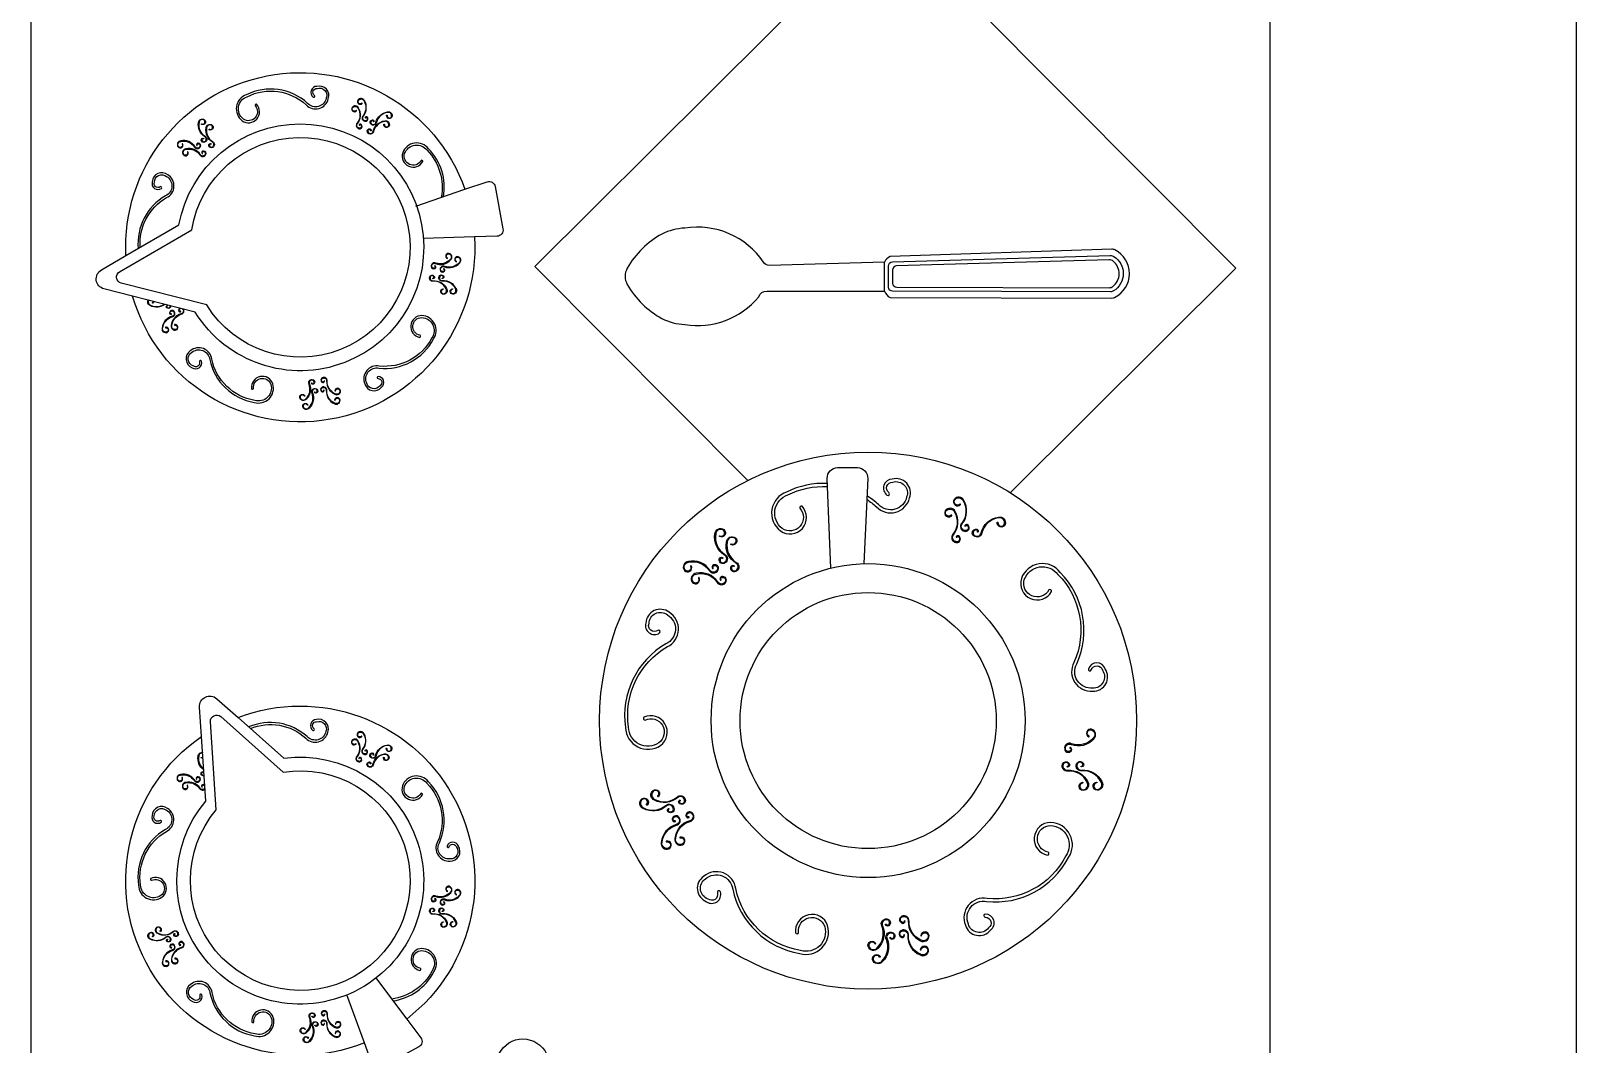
# Model space of a CAD drawing. Header units: millimetres. Extents: x 1573 to 2177, y 1587 to 1932.
# Drawn here: x 1900.884 to 1901.445, y 1911.497 to 1911.864 of the extents above; entities that cross this region are included whole.
import ezdxf

# ---------------------------------------------------------------- set-up
doc = ezdxf.new("R2010")
doc.units = ezdxf.units.MM
doc.header["$LTSCALE"] = 0.03
doc.layers.add('-HIDRO', color=8, linetype='Continuous')

msp = doc.modelspace()

# ---------------------------------------------------------------- linework, layer by layer
at = {"layer": '-HIDRO'}
for p, q in [((1901.44539, 1912.2763), (1901.44539, 1911.1573)), ((1900.88432, 1911.92413), (1900.88432, 1911.24913)), ((1901.33432, 1911.39768), (1901.33432, 1911.92413)), ((1901.02407, 1911.80082), (1901.04191, 1911.80691)), ((1901.0454, 1911.78961), (1901.02679, 1911.78902)), ((1901.00942, 1911.5207), (1901.02077, 1911.50564)), ((1901.00541, 1911.49694), (1900.99905, 1911.51444))]:
    msp.add_line(p, q, dxfattribs=at)
for points in [[(1901.14461, 1911.70116), (1901.06725, 1911.77888), (1901.19482, 1911.90586), (1901.32181, 1911.77829)], [(1901.32181, 1911.77829), (1901.23989, 1911.69675)]]:
    msp.add_lwpolyline(points, dxfattribs=at)
for points in [[(1901.04191, 1911.80691), (1901.04997, 1911.80966, -0.458076), (1901.05291, 1911.80794), (1901.05574, 1911.79252, -0.458856), (1901.0536, 1911.78987), (1901.0454, 1911.78961, -0.893597), (1900.92127, 1911.7681), (1900.91086, 1911.77077, -0.671086), (1900.9099, 1911.77764), (1900.91881, 1911.78282, -0.86418)], [(1900.96572, 1911.83728, -0.905033), (1900.96146, 1911.83242, -0.596244), (1900.96283, 1911.84054, -0.308625), (1900.98428, 1911.83759, 0.595841), (1900.99231, 1911.83974, 0.611514), (1900.98813, 1911.84429, 0.716828), (1900.98684, 1911.84041, 0.988856), (1900.98729, 1911.84101, -0.742747), (1900.98823, 1911.84354, -0.630435), (1900.99159, 1911.83996, -0.602096), (1900.9848, 1911.83812, 0.308377), (1900.96254, 1911.84124, 0.593047), (1900.961, 1911.83183, 0.905033), (1900.96626, 1911.83779, 0.664169)], [(1901.00452, 1911.83822, -0.905033), (1901.00323, 1911.83919, -0.596244), (1901.00528, 1911.83899, -0.308625), (1901.00491, 1911.83359, 0.595841), (1901.00559, 1911.83162, 0.611514), (1901.00665, 1911.83275, 0.716828), (1901.00566, 1911.833, 0.988856), (1901.00582, 1911.8329, -0.742747), (1901.00646, 1911.83271, -0.630435), (1901.00563, 1911.83181, -0.602096), (1901.00505, 1911.83347, 0.308377), (1901.00545, 1911.83908, 0.593047), (1901.00307, 1911.8393, 0.905033), (1901.00465, 1911.83809, 0.664169)], [(1901.00239, 1911.83552, -0.905033), (1901.0011, 1911.83649, -0.596244), (1901.00315, 1911.83629, -0.308625), (1901.00278, 1911.83089, 0.595841), (1901.00346, 1911.82892, 0.611514), (1901.00452, 1911.83005, 0.716828), (1901.00353, 1911.8303, 0.988856), (1901.00369, 1911.8302, -0.742747), (1901.00433, 1911.83001, -0.630435), (1901.0035, 1911.82911, -0.602096), (1901.00292, 1911.83077, 0.308377), (1901.00332, 1911.83638, 0.593047), (1901.00094, 1911.8366, 0.905033), (1901.00252, 1911.83539, 0.664169)], [(1901.01369, 1911.83373, 0.905033), (1901.01525, 1911.83332, 0.596244), (1901.01383, 1911.83481, 0.308625), (1901.00979, 1911.8312, -0.595841), (1901.00783, 1911.83053, -0.611514), (1901.00806, 1911.83206, -0.716828), (1901.00887, 1911.83143, -0.988856), (1901.00869, 1911.83149, 0.742747), (1901.00814, 1911.83189, 0.630435), (1901.00795, 1911.83067, 0.602096), (1901.00961, 1911.83124, -0.308377), (1901.01379, 1911.83499, -0.593047), (1901.01543, 1911.83326, -0.905033), (1901.0135, 1911.83376, -0.664169)], [(1900.94634, 1911.83066, 0.905033), (1900.94722, 1911.83202, 0.596244), (1900.94536, 1911.83113, 0.308625), (1900.94754, 1911.82618, -0.595841), (1900.94758, 1911.8241, -0.611514), (1900.9462, 1911.82479, -0.716828), (1900.94704, 1911.82537, -0.988856), (1900.94693, 1911.82522, 0.742747), (1900.94638, 1911.82482, 0.630435), (1900.94748, 1911.82426, 0.602096), (1900.94745, 1911.82602, -0.308377), (1900.94518, 1911.83116, -0.593047), (1900.94733, 1911.83217, -0.905033), (1900.94626, 1911.8305, -0.664169)], [(1900.94912, 1911.8287, 0.905033), (1900.95, 1911.83006, 0.596244), (1900.94814, 1911.82917, 0.308625), (1900.95032, 1911.82422, -0.595841), (1900.95035, 1911.82214, -0.611514), (1900.94897, 1911.82283, -0.716828), (1900.94982, 1911.82341, -0.988856), (1900.9497, 1911.82326, 0.742747), (1900.94916, 1911.82286, 0.630435), (1900.95025, 1911.82229, 0.602096), (1900.95023, 1911.82405, -0.308377), (1900.94795, 1911.82919, -0.593047), (1900.95011, 1911.83021, -0.905033), (1900.94903, 1911.82853, -0.664169)], [(1901.01268, 1911.83048, 0.905033), (1901.01424, 1911.83007, 0.596244), (1901.01282, 1911.83156, 0.308625), (1901.00878, 1911.82796, -0.595841), (1901.00682, 1911.82728, -0.611514), (1901.00705, 1911.82881, -0.716828), (1901.00786, 1911.82818, -0.988856), (1901.00768, 1911.82825, 0.742747), (1901.00713, 1911.82864, 0.630435), (1901.00693, 1911.82743, 0.602096), (1901.0086, 1911.82799, -0.308377), (1901.01278, 1911.83175, -0.593047), (1901.01442, 1911.83001, -0.905033), (1901.01249, 1911.83051, -0.664169)], [(1900.94818, 1911.76491), (1900.91713, 1911.77285, -0.671086), (1900.91655, 1911.77698), (1900.94275, 1911.79222, -5.549536)], [(1900.93924, 1911.82333, -0.905033), (1900.93792, 1911.82241, -0.596244), (1900.93874, 1911.82429, -0.308625), (1900.94376, 1911.82227, 0.595841), (1900.94584, 1911.82231, 0.611514), (1900.94511, 1911.82367, 0.716828), (1900.94456, 1911.8228, 0.988856), (1900.9447, 1911.82292, -0.742747), (1900.94508, 1911.82348, -0.630435), (1900.94568, 1911.82241, -0.602096), (1900.94392, 1911.82237, 0.308377), (1900.93871, 1911.82448, 0.593047), (1900.93777, 1911.82229, 0.905033), (1900.93941, 1911.82342, 0.664169)], [(1900.94115, 1911.82047, -0.905033), (1900.93983, 1911.81955, -0.596244), (1900.94065, 1911.82143, -0.308625), (1900.94567, 1911.81941, 0.595841), (1900.94775, 1911.81945, 0.611514), (1900.94701, 1911.82081, 0.716828), (1900.94647, 1911.81994, 0.988856), (1900.94661, 1911.82006, -0.742747), (1900.94699, 1911.82062, -0.630435), (1900.94759, 1911.81955, -0.602096), (1900.94583, 1911.81951, 0.308377), (1900.94062, 1911.82162, 0.593047), (1900.93968, 1911.81943, 0.905033), (1900.94132, 1911.82056, 0.664169)], [(1901.12178, 1911.75782, 0.264783), (1901.14862, 1911.7679, -0.337809), (1901.15152, 1911.76997), (1901.19424, 1911.76987, 0.191235), (1901.19633, 1911.76764), (1901.27685, 1911.76744, 0.114254), (1901.27784, 1911.76767, 0.621447), (1901.2779, 1911.78489, 0.128465), (1901.27679, 1911.78513), (1901.19633, 1911.78254, 0.179417), (1901.19432, 1911.78048), (1901.1524, 1911.77926, -0.281039), (1901.15036, 1911.78043, 0.291767), (1901.12178, 1911.79282, 0.105781), (1901.11342, 1911.79066, 0.136972), (1901.10088, 1911.77831, 0.266562), (1901.10088, 1911.77233, 0.136972), (1901.11342, 1911.75999, 0.105781)], [(1901.03562, 1911.78193, -0.905033), (1901.03615, 1911.78346, -0.596244), (1901.03659, 1911.78144, -0.308625), (1901.03134, 1911.78013, 0.595841), (1901.02968, 1911.77888, 0.611514), (1901.03108, 1911.77821, 0.716828), (1901.03101, 1911.77923, 0.988856), (1901.03096, 1911.77905, -0.742747), (1901.03098, 1911.77838, -0.630435), (1901.02987, 1911.77889, -0.602096), (1901.03127, 1911.77995, 0.308377), (1901.03673, 1911.78131, 0.593047), (1901.0362, 1911.78364, 0.905033), (1901.03554, 1911.78176, 0.664169)], [(1901.27757, 1911.7825, -0.554588), (1901.27745, 1911.77002, -0.137949), (1901.27628, 1911.76969), (1901.19723, 1911.76987, -0.412746), (1901.19573, 1911.77136), (1901.19571, 1911.77905, -0.40657), (1901.19717, 1911.78056), (1901.27625, 1911.78285, -0.155356)], [(1901.03885, 1911.78074, -0.905033), (1901.03938, 1911.78226, -0.596244), (1901.03982, 1911.78025, -0.308625), (1901.03457, 1911.77893, 0.595841), (1901.03291, 1911.77768, 0.611514), (1901.0343, 1911.77702, 0.716828), (1901.03424, 1911.77804, 0.988856), (1901.03419, 1911.77786, -0.742747), (1901.03421, 1911.77718, -0.630435), (1901.03309, 1911.7777, -0.602096), (1901.0345, 1911.77876, 0.308377), (1901.03995, 1911.78012, 0.593047), (1901.03943, 1911.78244, 0.905033), (1901.03877, 1911.78057, 0.664169)], [(1901.19873, 1911.77136), (1901.27581, 1911.77119, 0.165506), (1901.27719, 1911.77166, 0.481652), (1901.27734, 1911.78081, 0.186815), (1901.2758, 1911.78132), (1901.19867, 1911.7791, 0.40659), (1901.19722, 1911.77759), (1901.19723, 1911.77286, 0.412743)], [(1901.03401, 1911.77059, 0.905033), (1901.0341, 1911.76898, 0.596244), (1901.03508, 1911.77079, 0.308625), (1901.03041, 1911.77351, -0.595841), (1901.02916, 1911.77517, -0.611514), (1901.03068, 1911.77542, -0.716828), (1901.03034, 1911.77446, -0.988856), (1901.03034, 1911.77465, 0.742747), (1901.03055, 1911.77529, 0.630435), (1901.02933, 1911.7751, 0.602096), (1901.03039, 1911.7737, -0.308377), (1901.03525, 1911.77088, -0.593047), (1901.0341, 1911.76879, -0.905033), (1901.03398, 1911.77077, -0.664169)], [(1901.03741, 1911.77063, 0.905033), (1901.0375, 1911.76902, 0.596244), (1901.03848, 1911.77083, 0.308625), (1901.03381, 1911.77355, -0.595841), (1901.03256, 1911.77521, -0.611514), (1901.03408, 1911.77547, -0.716828), (1901.03374, 1911.7745, -0.988856), (1901.03374, 1911.77469, 0.742747), (1901.03395, 1911.77533, 0.630435), (1901.03273, 1911.77515, 0.602096), (1901.03379, 1911.77374, -0.308377), (1901.03865, 1911.77092, -0.593047), (1901.0375, 1911.76883, -0.905033), (1901.03738, 1911.77082, -0.664169)], [(1900.93323, 1911.75665, -0.905033), (1900.9337, 1911.7551, -0.596244), (1900.93216, 1911.75647, -0.308625), (1900.93563, 1911.76062, 0.595841), (1900.93624, 1911.76261, 0.611514), (1900.93472, 1911.76233, 0.716828), (1900.93537, 1911.76154, 0.988856), (1900.93531, 1911.76172, -0.742747), (1900.93489, 1911.76225, -0.630435), (1900.9361, 1911.76249, -0.602096), (1900.93559, 1911.76081, 0.308377), (1900.93197, 1911.7565, 0.593047), (1900.93376, 1911.75493, 0.905033), (1900.9332, 1911.75683, 0.664169)], [(1901.02563, 1911.75389, -0.905033), (1901.02622, 1911.76033, -0.596244), (1901.02989, 1911.75295, -0.308625), (1901.01079, 1911.74273, 0.595841), (1901.00556, 1911.73627, 0.611514), (1901.01162, 1911.73504, 0.716828), (1901.01038, 1911.73894, 0.988856), (1901.01037, 1911.73819, -0.742747), (1901.0111, 1911.73559, -0.630435), (1901.00627, 1911.73651, -0.602096), (1901.01068, 1911.74199, 0.308377), (1901.03053, 1911.75256, 0.593047), (1901.02624, 1911.76107, 0.905033), (1901.02549, 1911.75315, 0.664169)], [(1900.96517, 1911.7346, -0.905033), (1900.97147, 1911.73603, -0.596244), (1900.96559, 1911.73026, -0.308625), (1900.94998, 1911.74526, 0.595841), (1900.94221, 1911.74824, 0.611514), (1900.94292, 1911.7421, 0.716828), (1900.94624, 1911.74448, 0.988856), (1900.94553, 1911.74427, -0.742747), (1900.94328, 1911.74277, -0.630435), (1900.94266, 1911.74764, -0.602096), (1900.94924, 1911.74514, 0.308377), (1900.96542, 1911.72953, 0.593047), (1900.97219, 1911.73624, 0.905033), (1900.96443, 1911.73451, 0.664169)], [(1900.98364, 1911.73179, 0.905033), (1900.98214, 1911.73121, 0.596244), (1900.98416, 1911.73083, 0.308625), (1900.98531, 1911.73612, -0.595841), (1900.9865, 1911.73782, -0.611514), (1900.98721, 1911.73645, -0.716828), (1900.98619, 1911.73648, -0.988856), (1900.98637, 1911.73653, 0.742747), (1900.98704, 1911.73654, 0.630435), (1900.98649, 1911.73763, 0.602096), (1900.98548, 1911.7362, -0.308377), (1900.9843, 1911.7307, -0.593047), (1900.98196, 1911.73115, -0.905033), (1900.98381, 1911.73187, -0.664169)], [(1900.99493, 1911.73376, -0.905033), (1900.99654, 1911.73373, -0.596244), (1900.99477, 1911.73269, -0.308625), (1900.99189, 1911.73727, 0.595841), (1900.99019, 1911.73847, 0.611514), (1900.98999, 1911.73693, 0.716828), (1900.99094, 1911.73731, 0.988856), (1900.99075, 1911.7373, -0.742747), (1900.99011, 1911.73707, -0.630435), (1900.99026, 1911.73829, -0.602096), (1900.9917, 1911.73729, 0.308377), (1900.99468, 1911.73252, 0.593047), (1900.99673, 1911.73374, 0.905033), (1900.99474, 1911.73379, 0.664169)], [(1900.98473, 1911.72857, 0.905033), (1900.98323, 1911.72798, 0.596244), (1900.98525, 1911.72761, 0.308625), (1900.9864, 1911.7329, -0.595841), (1900.98759, 1911.7346, -0.611514), (1900.9883, 1911.73323, -0.716828), (1900.98728, 1911.73326, -0.988856), (1900.98746, 1911.73331, 0.742747), (1900.98813, 1911.73332, 0.630435), (1900.98758, 1911.73441, 0.602096), (1900.98657, 1911.73298, -0.308377), (1900.98539, 1911.72748, -0.593047), (1900.98305, 1911.72793, -0.905033), (1900.9849, 1911.72865, -0.664169)], [(1900.99479, 1911.73033, -0.905033), (1900.99641, 1911.73029, -0.596244), (1900.99463, 1911.72925, -0.308625), (1900.99175, 1911.73384, 0.595841), (1900.99005, 1911.73503, 0.611514), (1900.98985, 1911.7335, 0.716828), (1900.9908, 1911.73388, 0.988856), (1900.99061, 1911.73387, -0.742747), (1900.98998, 1911.73364, -0.630435), (1900.99012, 1911.73486, -0.602096), (1900.99157, 1911.73385, 0.308377), (1900.99454, 1911.72908, 0.593047), (1900.99659, 1911.7303, 0.905033), (1900.9946, 1911.73035, 0.664169)], [(1901.22169, 1911.69264, -0.905033), (1901.21976, 1911.6941, -0.596244), (1901.22284, 1911.69381, -0.308625), (1901.22231, 1911.6857, 0.595841), (1901.22333, 1911.68276, 0.611514), (1901.22492, 1911.68444, 0.716828), (1901.22343, 1911.68482, 0.988856), (1901.22367, 1911.68467, -0.742747), (1901.22464, 1911.68439, -0.630435), (1901.22339, 1911.68303, -0.602096), (1901.22252, 1911.68552, 0.308377), (1901.22309, 1911.69393, 0.593047), (1901.21953, 1911.69426, 0.905033), (1901.2219, 1911.69245, 0.664169)], [(1901.21851, 1911.68858, -0.905033), (1901.21658, 1911.69004, -0.596244), (1901.21965, 1911.68975, -0.308625), (1901.21912, 1911.68165, 0.595841), (1901.22014, 1911.6787, 0.611514), (1901.22174, 1911.68039, 0.716828), (1901.22025, 1911.68076, 0.988856), (1901.22048, 1911.68061, -0.742747), (1901.22146, 1911.68033, -0.630435), (1901.22021, 1911.67897, -0.602096), (1901.21934, 1911.68146, 0.308377), (1901.21991, 1911.68988, 0.593047), (1901.21635, 1911.6902, 0.905033), (1901.21872, 1911.68839, 0.664169)], [(1901.23547, 1911.68595, 0.905033), (1901.23781, 1911.68533, 0.596244), (1901.23568, 1911.68757, 0.308625), (1901.22964, 1911.68214, -0.595841), (1901.22669, 1911.68112, -0.611514), (1901.22704, 1911.68342, -0.716828), (1901.22825, 1911.68248, -0.988856), (1901.22799, 1911.68257, 0.742747), (1901.22716, 1911.68316, 0.630435), (1901.22687, 1911.68134, 0.602096), (1901.22937, 1911.6822, -0.308377), (1901.23563, 1911.68785, -0.593047), (1901.23808, 1911.68525, -0.905033), (1901.23519, 1911.68599, -0.664169)], [(1901.13447, 1911.68107, 0.905033), (1901.13578, 1911.68311, 0.596244), (1901.13299, 1911.68178, 0.308625), (1901.13629, 1911.67435, -0.595841), (1901.13635, 1911.67123, -0.611514), (1901.13427, 1911.67227, -0.716828), (1901.13554, 1911.67314, -0.988856), (1901.13537, 1911.67291, 0.742747), (1901.13455, 1911.67231, 0.630435), (1901.13619, 1911.67147, 0.602096), (1901.13615, 1911.67411, -0.308377), (1901.13271, 1911.68181, -0.593047), (1901.13594, 1911.68334, -0.905033), (1901.13434, 1911.68082, -0.664169)], [(1901.13864, 1911.67814, 0.905033), (1901.13995, 1911.68018, 0.596244), (1901.13716, 1911.67884, 0.308625), (1901.14046, 1911.67142, -0.595841), (1901.14052, 1911.6683, -0.611514), (1901.13844, 1911.66933, -0.716828), (1901.13971, 1911.6702, -0.988856), (1901.13954, 1911.66998, 0.742747), (1901.13872, 1911.66938, 0.630435), (1901.14036, 1911.66853, 0.602096), (1901.14032, 1911.67117, -0.308377), (1901.13688, 1911.67887, -0.593047), (1901.14011, 1911.6804, -0.905033), (1901.13851, 1911.67789, -0.664169)], [(1901.12385, 1911.67004, -0.905033), (1901.12186, 1911.66865, -0.596244), (1901.12309, 1911.67149, -0.308625), (1901.13063, 1911.66848, 0.595841), (1901.13375, 1911.66854, 0.611514), (1901.13264, 1911.67057, 0.716828), (1901.13182, 1911.66928, 0.988856), (1901.13204, 1911.66945, -0.742747), (1901.13261, 1911.67029, -0.630435), (1901.13351, 1911.66868, -0.602096), (1901.13087, 1911.66863, 0.308377), (1901.12305, 1911.67177, 0.593047), (1901.12164, 1911.66848, 0.905033), (1901.12409, 1911.67018, 0.664169)], [(1901.25396, 1911.66143, -0.905033), (1901.24504, 1911.66523, -0.596244), (1901.25725, 1911.66707, -0.308625), (1901.26307, 1911.63512, 0.595841), (1901.2699, 1911.62467, 0.611514), (1901.27443, 1911.63276, 0.716828), (1901.26829, 1911.63279, 0.988856), (1901.26936, 1911.63242, -0.742747), (1901.2734, 1911.63227, -0.630435), (1901.26987, 1911.6258, -0.602096), (1901.26408, 1911.63462, 0.308377), (1901.25811, 1911.66781, 0.593047), (1901.24398, 1911.66561, 0.905033), (1901.25494, 1911.66089, 0.664169)], [(1901.12672, 1911.66576, -0.905033), (1901.12474, 1911.66437, -0.596244), (1901.12597, 1911.66721, -0.308625), (1901.13351, 1911.6642, 0.595841), (1901.13663, 1911.66426, 0.611514), (1901.13551, 1911.66629, 0.716828), (1901.1347, 1911.66499, 0.988856), (1901.13491, 1911.66517, -0.742747), (1901.13548, 1911.66601, -0.630435), (1901.13639, 1911.6644, -0.602096), (1901.13375, 1911.66434, 0.308377), (1901.12592, 1911.66748, 0.593047), (1901.12452, 1911.6642, 0.905033), (1901.12697, 1911.6659, 0.664169)], [(1901.10735, 1911.61421, -0.905033), (1901.11233, 1911.6059, -0.596244), (1901.10136, 1911.61158, -0.308625), (1901.11544, 1911.64085, 0.595841), (1901.11606, 1911.65332, 0.611514), (1901.10764, 1911.64943, 0.716828), (1901.11259, 1911.64581, 0.988856), (1901.11194, 1911.64673, -0.742747), (1901.10876, 1911.64923, -0.630435), (1901.11542, 1911.65239, -0.602096), (1901.11492, 1911.64185, 0.308377), (1901.10024, 1911.61149, 0.593047), (1901.11297, 1911.60497, 0.905033), (1901.10687, 1911.61523, 0.664169)], [(1901.02077, 1911.50564), (1901.02589, 1911.49885, -0.458076), (1901.02517, 1911.49552), (1901.0114, 1911.48802, -0.458856), (1901.00821, 1911.48923), (1901.00541, 1911.49694, -0.893597), (1900.9463, 1911.60819), (1900.94558, 1911.61891, -0.671086), (1900.95182, 1911.62196), (1900.95952, 1911.61511, -0.86418)], [(1900.95165, 1911.58162), (1900.94952, 1911.6136, -0.671086), (1900.95326, 1911.61543), (1900.97591, 1911.59529, -5.549536)], [(1901.00437, 1911.60832, -0.905033), (1901.00308, 1911.60929, -0.596244), (1901.00513, 1911.6091, -0.308625), (1901.00478, 1911.60369, 0.595841), (1901.00546, 1911.60173, 0.611514), (1901.00652, 1911.60285, 0.716828), (1901.00553, 1911.60311, 0.988856), (1901.00569, 1911.603, -0.742747), (1901.00634, 1911.60282, -0.630435), (1901.0055, 1911.60191, -0.602096), (1901.00492, 1911.60357, 0.308377), (1901.0053, 1911.60918, 0.593047), (1901.00293, 1911.6094, 0.905033), (1901.00451, 1911.60819, 0.664169)], [(1901.26858, 1911.60834, -0.905033), (1901.26937, 1911.61063, -0.596244), (1901.27005, 1911.60761, -0.308625), (1901.26217, 1911.60561, 0.595841), (1901.25969, 1911.60373, 0.611514), (1901.26178, 1911.60274, 0.716828), (1901.26168, 1911.60427, 0.988856), (1901.26161, 1911.604, -0.742747), (1901.26164, 1911.60299, -0.630435), (1901.25997, 1911.60376, -0.602096), (1901.26207, 1911.60535, 0.308377), (1901.27024, 1911.60741, 0.593047), (1901.26945, 1911.6109, 0.905033), (1901.26846, 1911.60808, 0.664169)], [(1901.00225, 1911.60561, -0.905033), (1901.00096, 1911.60659, -0.596244), (1901.00301, 1911.60639, -0.308625), (1901.00266, 1911.60099, 0.595841), (1901.00334, 1911.59902, 0.611514), (1901.0044, 1911.60015, 0.716828), (1901.00341, 1911.6004, 0.988856), (1901.00357, 1911.6003, -0.742747), (1901.00421, 1911.60011, -0.630435), (1901.00338, 1911.59921, -0.602096), (1901.0028, 1911.60087, 0.308377), (1901.00318, 1911.60648, 0.593047), (1901.00081, 1911.60669, 0.905033), (1901.00239, 1911.60548, 0.664169)], [(1901.01356, 1911.60386, 0.905033), (1901.01512, 1911.60345, 0.596244), (1901.0137, 1911.60494, 0.308625), (1901.00967, 1911.60132, -0.595841), (1901.0077, 1911.60064, -0.611514), (1901.00793, 1911.60217, -0.716828), (1901.00874, 1911.60154, -0.988856), (1901.00857, 1911.60161, 0.742747), (1901.00802, 1911.602, 0.630435), (1901.00782, 1911.60078, 0.602096), (1901.00949, 1911.60136, -0.308377), (1901.01366, 1911.60512, -0.593047), (1901.0153, 1911.60339, -0.905033), (1901.01337, 1911.60389, -0.664169)], [(1901.01255, 1911.60061, 0.905033), (1901.01412, 1911.6002, 0.596244), (1901.0127, 1911.60169, 0.308625), (1901.00867, 1911.59807, -0.595841), (1901.0067, 1911.59739, -0.611514), (1901.00693, 1911.59892, -0.716828), (1901.00774, 1911.5983, -0.988856), (1901.00756, 1911.59836, 0.742747), (1901.00702, 1911.59875, 0.630435), (1901.00682, 1911.59754, 0.602096), (1901.00848, 1911.59811, -0.308377), (1901.01266, 1911.60187, -0.593047), (1901.01429, 1911.60014, -0.905033), (1901.01237, 1911.60064, -0.664169)], [(1901.26622, 1911.59132, 0.905033), (1901.26636, 1911.5889, 0.596244), (1901.26782, 1911.59162, 0.308625), (1901.2608, 1911.59569, -0.595841), (1901.25892, 1911.59818, -0.611514), (1901.2612, 1911.59856, -0.716828), (1901.26069, 1911.59711, -0.988856), (1901.26069, 1911.59739, 0.742747), (1901.261, 1911.59836, 0.630435), (1901.25918, 1911.59808, 0.602096), (1901.26076, 1911.59597, -0.308377), (1901.26807, 1911.59176, -0.593047), (1901.26636, 1911.58862, -0.905033), (1901.26617, 1911.5916, -0.664169)], [(1901.27132, 1911.5914, 0.905033), (1901.27146, 1911.58898, 0.596244), (1901.27292, 1911.5917, 0.308625), (1901.2659, 1911.59576, -0.595841), (1901.26402, 1911.59825, -0.611514), (1901.2663, 1911.59864, -0.716828), (1901.26579, 1911.59719, -0.988856), (1901.26579, 1911.59747, 0.742747), (1901.2661, 1911.59844, 0.630435), (1901.26428, 1911.59815, 0.602096), (1901.26586, 1911.59604, -0.308377), (1901.27317, 1911.59183, -0.593047), (1901.27146, 1911.5887, -0.905033), (1901.27127, 1911.59168, -0.664169)], [(1900.93914, 1911.59325, -0.905033), (1900.93782, 1911.59233, -0.596244), (1900.93864, 1911.59422, -0.308625), (1900.94366, 1911.59221, 0.595841), (1900.94574, 1911.59225, 0.611514), (1900.945, 1911.59361, 0.716828), (1900.94446, 1911.59274, 0.988856), (1900.9446, 1911.59286, -0.742747), (1900.94498, 1911.59342, -0.630435), (1900.94558, 1911.59235, -0.602096), (1900.94382, 1911.59231, 0.308377), (1900.93861, 1911.5944, 0.593047), (1900.93767, 1911.59221, 0.905033), (1900.93931, 1911.59334, 0.664169)], [(1901.02588, 1911.58751, -0.905033), (1901.01994, 1911.59004, -0.596244), (1901.02808, 1911.59127, -0.308625), (1901.03196, 1911.56997, 0.595841), (1901.03651, 1911.563, 0.611514), (1901.03953, 1911.5684, 0.716828), (1901.03544, 1911.56841, 0.988856), (1901.03615, 1911.56817, -0.742747), (1901.03884, 1911.56807, -0.630435), (1901.03649, 1911.56376, -0.602096), (1901.03263, 1911.56964, 0.308377), (1901.02865, 1911.59177, 0.593047), (1901.01923, 1911.59029, 0.905033), (1901.02654, 1911.58715, 0.664169)], [(1901.11198, 1911.58657, 0.905033), (1901.11044, 1911.58844, 0.596244), (1901.11085, 1911.58538, 0.308625), (1901.11893, 1911.58622, -0.595841), (1901.12191, 1911.58531, -0.611514), (1901.12029, 1911.58366, -0.716828), (1901.11985, 1911.58513, -0.988856), (1901.12002, 1911.5849, 0.742747), (1901.12033, 1911.58394, 0.630435), (1901.12164, 1911.58524, 0.602096), (1901.11912, 1911.58601, -0.308377), (1901.11073, 1911.58513, -0.593047), (1901.11028, 1911.58867, -0.905033), (1901.11217, 1911.58637, -0.664169)], [(1900.92814, 1911.55603, -0.905033), (1900.93147, 1911.55049, -0.596244), (1900.92415, 1911.55428, -0.308625), (1900.93354, 1911.57379, 0.595841), (1900.93395, 1911.5821, 0.611514), (1900.92834, 1911.57951, 0.716828), (1900.93164, 1911.5771, 0.988856), (1900.93121, 1911.57771, -0.742747), (1900.92908, 1911.57938, -0.630435), (1900.93352, 1911.58149, -0.602096), (1900.93319, 1911.57446, 0.308377), (1900.9234, 1911.55422, 0.593047), (1900.93189, 1911.54987, 0.905033), (1900.92782, 1911.55671, 0.664169)], [(1901.10789, 1911.58351, 0.905033), (1901.10636, 1911.58538, 0.596244), (1901.10677, 1911.58232, 0.308625), (1901.11485, 1911.58316, -0.595841), (1901.11783, 1911.58225, -0.611514), (1901.11621, 1911.5806, -0.716828), (1901.11577, 1911.58207, -0.988856), (1901.11593, 1911.58184, 0.742747), (1901.11625, 1911.58088, 0.630435), (1901.11756, 1911.58218, 0.602096), (1901.11504, 1911.58295, -0.308377), (1901.10665, 1911.58207, -0.593047), (1901.10619, 1911.58561, -0.905033), (1901.10809, 1911.58331, -0.664169)], [(1901.12007, 1911.57141, -0.905033), (1901.12077, 1911.56909, -0.596244), (1901.11846, 1911.57114, -0.308625), (1901.12365, 1911.57738, 0.595841), (1901.12455, 1911.58037, 0.611514), (1901.12228, 1911.57994, 0.716828), (1901.12326, 1911.57876, 0.988856), (1901.12316, 1911.57902, -0.742747), (1901.12254, 1911.57982, -0.630435), (1901.12434, 1911.58018, -0.602096), (1901.12358, 1911.57765, 0.308377), (1901.11818, 1911.57118, 0.593047), (1901.12087, 1911.56883, 0.905033), (1901.12001, 1911.57169, 0.664169)], [(1901.11511, 1911.57, -0.905033), (1901.11581, 1911.56768, -0.596244), (1901.1135, 1911.56973, -0.308625), (1901.11869, 1911.57597, 0.595841), (1901.11959, 1911.57895, 0.611514), (1901.11732, 1911.57852, 0.716828), (1901.1183, 1911.57734, 0.988856), (1901.1182, 1911.57761, -0.742747), (1901.11757, 1911.57841, -0.630435), (1901.11938, 1911.57877, -0.602096), (1901.11862, 1911.57624, 0.308377), (1901.11322, 1911.56977, 0.593047), (1901.11591, 1911.56742, 0.905033), (1901.11505, 1911.57027, 0.664169)], [(1901.25371, 1911.56624, -0.905033), (1901.25457, 1911.57589, -0.596244), (1901.2601, 1911.56485, -0.308625), (1901.2315, 1911.54944, 0.595841), (1901.22368, 1911.53972, 0.611514), (1901.23277, 1911.53791, 0.716828), (1901.2309, 1911.54375, 0.988856), (1901.23088, 1911.54263, -0.742747), (1901.23199, 1911.53873, -0.630435), (1901.22474, 1911.54009, -0.602096), (1901.23134, 1911.54833, 0.308377), (1901.26106, 1911.56426, 0.593047), (1901.2546, 1911.57702, 0.905033), (1901.2535, 1911.56513, 0.664169)], [(1901.1631, 1911.53705, -0.905033), (1901.17255, 1911.53923, -0.596244), (1901.16375, 1911.53055, -0.308625), (1901.14027, 1911.55299, 0.595841), (1901.1286, 1911.55743, 0.611514), (1901.12969, 1911.54822, 0.716828), (1901.13467, 1911.5518, 0.988856), (1901.13359, 1911.55147, -0.742747), (1901.13023, 1911.54922, -0.630435), (1901.12928, 1911.55653, -0.602096), (1901.13916, 1911.5528, 0.308377), (1901.1635, 1911.52945, 0.593047), (1901.17363, 1911.53954, 0.905033), (1901.16199, 1911.53691, 0.664169)], [(1901.03563, 1911.55212, -0.905033), (1901.03616, 1911.55364, -0.596244), (1901.03661, 1911.55163, -0.308625), (1901.03136, 1911.5503, 0.595841), (1901.0297, 1911.54905, 0.611514), (1901.0311, 1911.54838, 0.716828), (1901.03103, 1911.54941, 0.988856), (1901.03098, 1911.54922, -0.742747), (1901.031, 1911.54855, -0.630435), (1901.02989, 1911.54906, -0.602096), (1901.03129, 1911.55013, 0.308377), (1901.03674, 1911.5515, 0.593047), (1901.03621, 1911.55382, 0.905033), (1901.03555, 1911.55195, 0.664169)], [(1901.03886, 1911.55093, -0.905033), (1901.03939, 1911.55246, -0.596244), (1901.03983, 1911.55045, -0.308625), (1901.03459, 1911.54912, 0.595841), (1901.03293, 1911.54786, 0.611514), (1901.03433, 1911.5472, 0.716828), (1901.03426, 1911.54822, 0.988856), (1901.03421, 1911.54804, -0.742747), (1901.03423, 1911.54737, -0.630435), (1901.03312, 1911.54788, -0.602096), (1901.03452, 1911.54894, 0.308377), (1901.03997, 1911.55032, 0.593047), (1901.03944, 1911.55264, 0.905033), (1901.03878, 1911.55076, 0.664169)], [(1901.03405, 1911.54077, 0.905033), (1901.03415, 1911.53916, 0.596244), (1901.03513, 1911.54097, 0.308625), (1901.03044, 1911.54368, -0.595841), (1901.02919, 1911.54534, -0.611514), (1901.03071, 1911.5456, -0.716828), (1901.03037, 1911.54463, -0.988856), (1901.03037, 1911.54482, 0.742747), (1901.03058, 1911.54546, 0.630435), (1901.02936, 1911.54527, 0.602096), (1901.03042, 1911.54387, -0.308377), (1901.03529, 1911.54106, -0.593047), (1901.03415, 1911.53897, -0.905033), (1901.03403, 1911.54096, -0.664169)], [(1901.03745, 1911.54082, 0.905033), (1901.03755, 1911.53921, 0.596244), (1901.03853, 1911.54102, 0.308625), (1901.03384, 1911.54373, -0.595841), (1901.03259, 1911.54539, -0.611514), (1901.03411, 1911.54565, -0.716828), (1901.03377, 1911.54468, -0.988856), (1901.03377, 1911.54487, 0.742747), (1901.03398, 1911.54551, 0.630435), (1901.03276, 1911.54533, 0.602096), (1901.03382, 1911.54392, -0.308377), (1901.03869, 1911.54111, -0.593047), (1901.03755, 1911.53902, -0.905033), (1901.03743, 1911.54101, -0.664169)], [(1901.19082, 1911.53291, 0.905033), (1901.18857, 1911.53203, 0.596244), (1901.1916, 1911.53148, 0.308625), (1901.1933, 1911.53942, -0.595841), (1901.19509, 1911.54198, -0.611514), (1901.19616, 1911.53992, -0.716828), (1901.19462, 1911.53996, -0.988856), (1901.19489, 1911.54004, 0.742747), (1901.1959, 1911.54005, 0.630435), (1901.19507, 1911.5417, 0.602096), (1901.19356, 1911.53953, -0.308377), (1901.19181, 1911.53129, -0.593047), (1901.1883, 1911.53195, -0.905033), (1901.19107, 1911.53304, -0.664169)], [(1901.20774, 1911.53592, -0.905033), (1901.21016, 1911.53588, -0.596244), (1901.2075, 1911.53431, -0.308625), (1901.20317, 1911.54117, 0.595841), (1901.20061, 1911.54296, 0.611514), (1901.20031, 1911.54066, 0.716828), (1901.20174, 1911.54123, 0.988856), (1901.20146, 1911.54121, -0.742747), (1901.20051, 1911.54087, -0.630435), (1901.20072, 1911.5427, -0.602096), (1901.20289, 1911.5412, 0.308377), (1901.20737, 1911.53406, 0.593047), (1901.21044, 1911.53589, 0.905033), (1901.20746, 1911.53596, 0.664169)], [(1900.92851, 1911.53556, 0.905033), (1900.92748, 1911.53681, 0.596244), (1900.92776, 1911.53477, 0.308625), (1900.93314, 1911.53533, -0.595841), (1900.93513, 1911.53473, -0.611514), (1900.93405, 1911.53362, -0.716828), (1900.93376, 1911.53461, -0.988856), (1900.93387, 1911.53445, 0.742747), (1900.93408, 1911.53381, 0.630435), (1900.93495, 1911.53468, 0.602096), (1900.93327, 1911.53519, -0.308377), (1900.92768, 1911.5346, -0.593047), (1900.92737, 1911.53697, -0.905033), (1900.92864, 1911.53543, -0.664169)], [(1900.93123, 1911.5376, 0.905033), (1900.9302, 1911.53885, 0.596244), (1900.93048, 1911.53681, 0.308625), (1900.93586, 1911.53737, -0.595841), (1900.93785, 1911.53677, -0.611514), (1900.93677, 1911.53566, -0.716828), (1900.93648, 1911.53665, -0.988856), (1900.93659, 1911.53649, 0.742747), (1900.9368, 1911.53585, 0.630435), (1900.93767, 1911.53672, 0.602096), (1900.93599, 1911.53723, -0.308377), (1900.9304, 1911.53664, -0.593047), (1900.93009, 1911.539, -0.905033), (1900.93136, 1911.53747, -0.664169)], [(1901.19247, 1911.52809, 0.905033), (1901.19021, 1911.52721, 0.596244), (1901.19325, 1911.52665, 0.308625), (1901.19495, 1911.53459, -0.595841), (1901.19674, 1911.53715, -0.611514), (1901.19781, 1911.53509, -0.716828), (1901.19627, 1911.53513, -0.988856), (1901.19654, 1911.53522, 0.742747), (1901.19755, 1911.53522, 0.630435), (1901.19672, 1911.53687, 0.602096), (1901.19521, 1911.53471, -0.308377), (1901.19346, 1911.52646, -0.593047), (1901.18995, 1911.52712, -0.905033), (1901.19272, 1911.52821, -0.664169)], [(1901.20755, 1911.53077, -0.905033), (1901.20997, 1911.53072, -0.596244), (1901.20731, 1911.52915, -0.308625), (1901.20298, 1911.53602, 0.595841), (1901.20042, 1911.53781, 0.611514), (1901.20012, 1911.53551, 0.716828), (1901.20155, 1911.53607, 0.988856), (1901.20127, 1911.53606, -0.742747), (1901.20032, 1911.53572, -0.630435), (1901.20053, 1911.53755, -0.602096), (1901.2027, 1911.53604, 0.308377), (1901.20718, 1911.5289, 0.593047), (1901.21025, 1911.53073, 0.905033), (1901.20727, 1911.5308, 0.664169)], [(1900.93331, 1911.52656, -0.905033), (1900.93378, 1911.52501, -0.596244), (1900.93224, 1911.52637, -0.308625), (1900.9357, 1911.53054, 0.595841), (1900.93631, 1911.53253, 0.611514), (1900.93479, 1911.53224, 0.716828), (1900.93544, 1911.53145, 0.988856), (1900.93537, 1911.53163, -0.742747), (1900.93496, 1911.53216, -0.630435), (1900.93616, 1911.5324, -0.602096), (1900.93566, 1911.53072, 0.308377), (1900.93205, 1911.5264, 0.593047), (1900.93385, 1911.52484, 0.905033), (1900.93328, 1911.52674, 0.664169)], [(1900.93662, 1911.5275, -0.905033), (1900.93709, 1911.52595, -0.596244), (1900.93555, 1911.52732, -0.308625), (1900.93901, 1911.53148, 0.595841), (1900.93961, 1911.53347, 0.611514), (1900.93809, 1911.53318, 0.716828), (1900.93875, 1911.5324, 0.988856), (1900.93868, 1911.53257, -0.742747), (1900.93827, 1911.5331, -0.630435), (1900.93947, 1911.53334, -0.602096), (1900.93896, 1911.53166, 0.308377), (1900.93536, 1911.52735, 0.593047), (1900.93715, 1911.52578, 0.905033), (1900.93658, 1911.52768, 0.664169)], [(1900.96531, 1911.50459, -0.905033), (1900.97161, 1911.50604, -0.596244), (1900.96574, 1911.50026, -0.308625), (1900.95009, 1911.51522, 0.595841), (1900.94231, 1911.51818, 0.611514), (1900.94304, 1911.51203, 0.716828), (1900.94636, 1911.51443, 0.988856), (1900.94564, 1911.51421, -0.742747), (1900.9434, 1911.5127, -0.630435), (1900.94277, 1911.51758, -0.602096), (1900.94935, 1911.51509, 0.308377), (1900.96557, 1911.49953, 0.593047), (1900.97233, 1911.50625, 0.905033), (1900.96457, 1911.5045, 0.664169)], [(1900.98379, 1911.50183, 0.905033), (1900.98229, 1911.50125, 0.596244), (1900.98431, 1911.50088, 0.308625), (1900.98544, 1911.50617, -0.595841), (1900.98663, 1911.50788, -0.611514), (1900.98735, 1911.5065, -0.716828), (1900.98633, 1911.50653, -0.988856), (1900.9865, 1911.50659, 0.742747), (1900.98718, 1911.50659, 0.630435), (1900.98662, 1911.50769, 0.602096), (1900.98561, 1911.50625, -0.308377), (1900.98445, 1911.50075, -0.593047), (1900.98211, 1911.50119, -0.905033), (1900.98396, 1911.50192, -0.664169)], [(1900.99507, 1911.50384, -0.905033), (1900.99668, 1911.50381, -0.596244), (1900.99491, 1911.50276, -0.308625), (1900.99202, 1911.50734, 0.595841), (1900.99032, 1911.50853, 0.611514), (1900.99012, 1911.507, 0.716828), (1900.99107, 1911.50738, 0.988856), (1900.99088, 1911.50737, -0.742747), (1900.99025, 1911.50714, -0.630435), (1900.99039, 1911.50836, -0.602096), (1900.99183, 1911.50735, 0.308377), (1900.99482, 1911.5026, 0.593047), (1900.99687, 1911.50382, 0.905033), (1900.99488, 1911.50386, 0.664169)], [(1900.98489, 1911.49861, 0.905033), (1900.98339, 1911.49803, 0.596244), (1900.98541, 1911.49766, 0.308625), (1900.98654, 1911.50295, -0.595841), (1900.98773, 1911.50466, -0.611514), (1900.98845, 1911.50329, -0.716828), (1900.98742, 1911.50331, -0.988856), (1900.9876, 1911.50337, 0.742747), (1900.98828, 1911.50337, 0.630435), (1900.98772, 1911.50447, 0.602096), (1900.98671, 1911.50303, -0.308377), (1900.98555, 1911.49753, -0.593047), (1900.98321, 1911.49797, -0.905033), (1900.98506, 1911.4987, -0.664169)], [(1900.99494, 1911.5004, -0.905033), (1900.99656, 1911.50037, -0.596244), (1900.99478, 1911.49933, -0.308625), (1900.99189, 1911.5039, 0.595841), (1900.99019, 1911.50509, 0.611514), (1900.98999, 1911.50356, 0.716828), (1900.99094, 1911.50394, 0.988856), (1900.99075, 1911.50393, -0.742747), (1900.99012, 1911.5037, -0.630435), (1900.99026, 1911.50492, -0.602096), (1900.99171, 1911.50392, 0.308377), (1900.9947, 1911.49916, 0.593047), (1900.99674, 1911.50038, 0.905033), (1900.99476, 1911.50043, 0.664169)]]:
    msp.add_lwpolyline(points, format="xyb", close=True, dxfattribs=at)
for points in [[(1900.91881, 1911.78282), (1900.93805, 1911.79402, -5.36791), (1900.94399, 1911.76229), (1900.92127, 1911.7681)], [(1901.03413, 1911.80426, 0.240588), (1901.02875, 1911.8216, 0.593047), (1901.01932, 1911.82015, 0.905033), (1901.02662, 1911.81699, 0.664169), (1901.02597, 1911.81735, -0.905033)], [(1901.02597, 1911.81735, -0.905033), (1901.02003, 1911.8199, -0.596244), (1901.02818, 1911.82111, -0.246915), (1901.03332, 1911.80398, 0.595841)], [(1900.92399, 1911.78584, -0.288066), (1900.93359, 1911.80389, 0.595841), (1900.93402, 1911.81219, 0.611514), (1900.9284, 1911.80962, 0.716828), (1900.93169, 1911.8072, 0.988856), (1900.93126, 1911.80781, -0.742747), (1900.92915, 1911.80948, -0.630435), (1900.93359, 1911.81158, -0.602096), (1900.93324, 1911.80455, 0.293441), (1900.92327, 1911.78542, 0.593047)], [(1901.19424, 1911.76987, -0.001352), (1901.19424, 1911.76989), (1901.19421, 1911.7802, -0.017689), (1901.19432, 1911.78048)], [(1900.93298, 1911.76511, -0.292529), (1900.92762, 1911.76471, -0.45849), (1900.92694, 1911.76665, -0.905033)], [(1900.92713, 1911.7666, 0.475099), (1900.9277, 1911.76488, 0.28457), (1900.93275, 1911.76517, -0.595841)], [(1900.92887, 1911.76616, -0.176892), (1900.92858, 1911.76554, -0.664169), (1900.92845, 1911.76567, 0.905033)], [(1900.92845, 1911.76567, 0.186943), (1900.92869, 1911.7662, 0.596244)], [(1900.93512, 1911.76456, -0.513549), (1900.93399, 1911.76372, -0.716828), (1900.9337, 1911.7647, -0.988856), (1900.93381, 1911.76454, 0.742747), (1900.93402, 1911.7639, 0.550675), (1900.93493, 1911.76461, 0.602096)], [(1900.93936, 1911.76347, -0.025838), (1900.93941, 1911.76342, -0.602096), (1900.9389, 1911.76174, 0.308377), (1900.93528, 1911.75743, 0.593047), (1900.93707, 1911.75586, 0.905033), (1900.93651, 1911.75777, 0.664169), (1900.93654, 1911.75758, -0.905033)], [(1900.93654, 1911.75758, -0.905033), (1900.93701, 1911.75604, -0.596244), (1900.93547, 1911.7574, -0.308625), (1900.93894, 1911.76156, 0.541616), (1900.93968, 1911.7634, 0.611514)], [(1900.93837, 1911.76373, 0.171331), (1900.93803, 1911.76326, 0.716828), (1900.93868, 1911.76247, 0.988856), (1900.93862, 1911.76265, -0.742747), (1900.9382, 1911.76318, -0.253801), (1900.93865, 1911.76366, -0.602096)], [(1901.17482, 1911.66938), (1901.17349, 1911.70194, -0.426308), (1901.17723, 1911.70584), (1901.18441, 1911.70584, -0.426866), (1901.18816, 1911.70193), (1901.18682, 1911.67098)], [(1901.17356, 1911.7001, 0.12875), (1901.15871, 1911.697, 0.593047), (1901.15645, 1911.68288, 0.905033), (1901.16432, 1911.69185, 0.664169), (1901.1635, 1911.69108, -0.905033)], [(1901.1635, 1911.69108, -0.905033), (1901.15713, 1911.68377, -0.596244), (1901.15915, 1911.69596, -0.130277), (1901.17361, 1911.69897, 0.595841)], [(1901.18783, 1911.69432, -0.038499), (1901.19134, 1911.69161, 0.595841), (1901.20339, 1911.69488, 0.611514), (1901.19709, 1911.70169, 0.716828), (1901.19517, 1911.69586, 0.988856), (1901.19585, 1911.69676, -0.742747), (1901.19724, 1911.70056, -0.630435), (1901.20231, 1911.6952, -0.602096), (1901.19213, 1911.69242, 0.044435), (1901.18788, 1911.69561, 0.593047)], [(1900.95952, 1911.61511), (1900.97616, 1911.60032, -5.36791), (1900.94786, 1911.58479), (1900.9463, 1911.60819)], [(1900.964, 1911.61113, -0.288066), (1900.98414, 1911.60763, 0.595841), (1900.99217, 1911.60981, 0.611514), (1900.98797, 1911.61435, 0.716828), (1900.98669, 1911.61046, 0.988856), (1900.98714, 1911.61106, -0.742747), (1900.98807, 1911.6136, -0.630435), (1900.99145, 1911.61003, -0.602096), (1900.98466, 1911.60817, 0.293441), (1900.96338, 1911.61168, 0.593047)], [(1900.9471, 1911.59612, -0.292529), (1900.94505, 1911.6011, -0.45849), (1900.94669, 1911.60235, -0.905033)], [(1900.9467, 1911.60215, 0.475099), (1900.94524, 1911.60107, 0.28457), (1900.94708, 1911.59637, -0.595841)], [(1900.94682, 1911.60036, -0.176892), (1900.94614, 1911.60044, -0.664169), (1900.94622, 1911.60061, 0.905033)], [(1900.94622, 1911.60061, 0.186943), (1900.94681, 1911.60055, 0.596244)], [(1900.94725, 1911.59393, -0.513549), (1900.94609, 1911.59474, -0.716828), (1900.94693, 1911.59532, -0.988856), (1900.94682, 1911.59517, 0.742747), (1900.94628, 1911.59477, 0.550675), (1900.94723, 1911.59412, 0.602096)], [(1900.94754, 1911.58955, -0.025838), (1900.9475, 1911.58949, -0.602096), (1900.94574, 1911.58945, 0.308377), (1900.94052, 1911.59155, 0.593047), (1900.93959, 1911.58936, 0.905033), (1900.94122, 1911.59049, 0.664169), (1900.94106, 1911.5904, -0.905033)], [(1900.94106, 1911.5904, -0.905033), (1900.93973, 1911.58947, -0.596244), (1900.94055, 1911.59136, -0.308625), (1900.94558, 1911.58936, 0.541616), (1900.94756, 1911.58923, 0.611514)], [(1900.94747, 1911.59057, 0.171331), (1900.94692, 1911.59075, 0.716828), (1900.94637, 1911.58989, 0.988856), (1900.94652, 1911.59001, -0.742747), (1900.9469, 1911.59056, -0.253801), (1900.94749, 1911.59029, -0.602096)], [(1901.02572, 1911.52405, -0.905033), (1901.02629, 1911.53049, -0.596244), (1901.02998, 1911.52312, -0.246915), (1901.0153, 1911.5129, 0.595841)], [(1901.01582, 1911.51221, 0.240588), (1901.03062, 1911.52273, 0.593047), (1901.02631, 1911.53124, 0.905033), (1901.02558, 1911.52331, 0.664169), (1901.02572, 1911.52405, -0.905033)], [(1901.0586, 1911.40002), (1901.05412, 1911.49195, -0.128465), (1901.05435, 1911.49307, -0.621447), (1901.07158, 1911.493, -0.114254), (1901.07181, 1911.49202), (1901.07181, 1911.40002, -0.060623), (1901.07406, 1911.3911), (1901.07406, 1911.30953, -0.461178), (1901.055, 1911.29923, -0.374731), (1901.05178, 1911.3041, 0.043498), (1901.0566, 1911.39717, -0.204026), (1901.05715, 1911.39885)]]:
    msp.add_lwpolyline(points, format="xyb", dxfattribs=at)
for radius in [0.0975, 0.057, 0.0465]:
    msp.add_circle((1901.18832, 1911.614), radius, dxfattribs=at)

doc.saveas('drawing.dxf')
